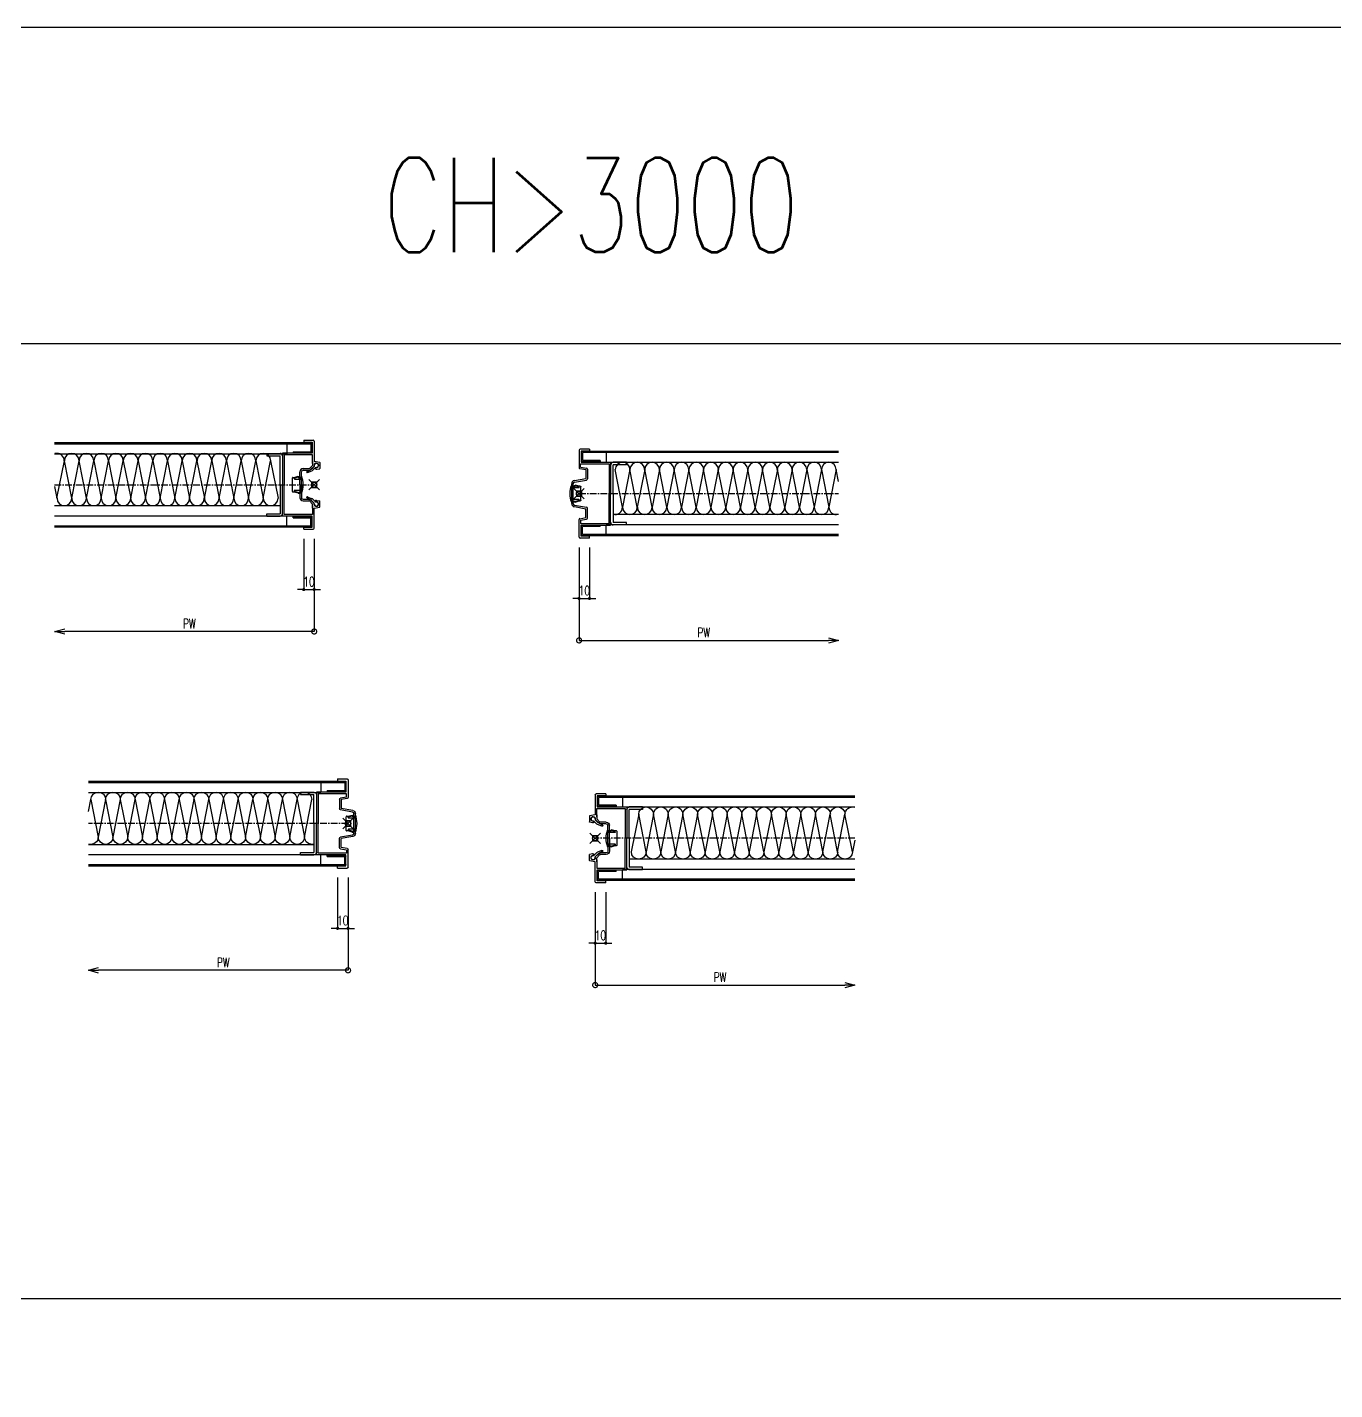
# Model space of a CAD drawing. Extents: x -275225 to 47266, y -41063 to 95295.
# Drawn here: x -224871 to -223624, y -26800 to -25500 of the extents above; entities that cross this region are included whole.
import ezdxf

# ---------------------------------------------------------------- set-up
doc = ezdxf.new("R2010")
doc.units = 0
doc.header["$LTSCALE"] = 0.2
doc.header["$PDMODE"] = 99
doc.header["$PDSIZE"] = 5
doc.linetypes.add('CENTER', pattern=[50.8, 31.75, -6.35, 6.35, -6.35])
for name, color, linetype in [('_P18_製品', 4, 'Continuous'), ('_P18_製品寸法', 9, 'Continuous'), ('_図面枠', 7, 'Continuous'), ('_基準', 1, 'CENTER'), ('_製品寸法', 9, 'Continuous'), ('樹脂', 6, 'Continuous')]:
    doc.layers.add(name, color=color, linetype=linetype)
doc.layers.add('_ポイント', color=1, linetype='Continuous', plot=False)
doc.styles.add('OKAMURA', font='SIMPLEX.shx', dxfattribs={"width": 0.7, "bigfont": 'BIGFONT.shx'})
doc.dimstyles.new('OKAMURA-003', dxfattribs={"dimscale": 3, "dimtxt": 3, "dimasz": 1, "dimexe": 0, "dimexo": 3, "dimgap": 1, "dimtad": 1, "dimdec": 3, "dimdsep": 46, "dimtxsty": 'OKAMURA', "dimblk1": 'DOT', "dimblk2": 'DOT', "dimsah": 1, "dimcen": 0, "dimclrd": 9, "dimclre": 9, "dimclrt": 3, "dimadec": 0, "dimazin": 0, "dimtfac": 1, "dimtdec": 3, "dimtix": 1, "dimtmove": 2, "dimatfit": 3, "dimldrblk": 'NONE', "dimfxl": 0, "dimtolj": 1, "dimarcsym": 0})

# ---------------------------------------------------------------- blocks, each defined once
blk = doc.blocks.new('_DotSmall')
at = {"color": 0, "linetype": 'ByBlock', "const_width": 0.5}
blk.add_lwpolyline([(-0.0625, 0, 1), (0.0625, 0, 1)], format="xyb", close=True, dxfattribs=at)
blk = doc.blocks.new('_Open30')
at = {"color": 0, "linetype": 'ByBlock', "lineweight": -2}
for p, q in [((-1, 0.27), (0, 0)), ((0, 0), (-1, -0.27)), ((0, 0), (-1, 0))]:
    blk.add_line(p, q, dxfattribs=at)
blk = doc.blocks.new('*D2077')
at = {"layer": '_製品寸法', "color": 9, "lineweight": -2, "transparency": 16777216}
for p, q in [((0, -51.5), (0, -140)), ((0, -140), (-237.9, -140))]:
    blk.add_line(p, q, dxfattribs=at)
at = {"layer": 'Defpoints', "color": 0, "transparency": 16777216}
for p in [(-247.5, -42.5), (0, -42.5), (-247.5, -140)]:
    blk.add_point(p, dxfattribs=at)
at = {"layer": '_製品寸法', "color": 9, "lineweight": -2, "transparency": 16777216, "xscale": 9.600000000000001, "yscale": 9.600000000000001, "zscale": 9.600000000000001, "rotation": 180}
blk.add_blockref('_Open30', (-247.5, -140), dxfattribs=at)
at = {"layer": '_製品寸法', "color": 9, "lineweight": -2, "transparency": 16777216, "xscale": 9.600000000000001, "yscale": 9.600000000000001, "zscale": 9.600000000000001}
blk.add_blockref('_DotSmall', (0, -140), dxfattribs=at)
at = {"layer": '_製品寸法', "color": 3, "transparency": 16777216, "insert": (-119, -132.5), "char_height": 9, "attachment_point": 5, "style": 'OKAMURA'}
blk.add_mtext('\\A1;PW', dxfattribs=at)
blk = doc.blocks.new('_None')
blk = doc.blocks.new('樹脂')
at = {"layer": '_P18_製品', "color": 0, "linetype": 'ByBlock'}
for p, q in [((-8.7, -6.5), (-8.7, 6.5)), ((-8.2, 7), (-7, 7)), ((-7, 7), (-3.2, 8.1)), ((-7, 6.3), (-3.2, 7.4)), ((-7, 6.3), (-7, 7)), ((-7, 5.9), (-7, 6.3)), ((-6.5, 5.4), (0, 5.4)), ((-3.2, 8.1), (-3.2, 7.6)), ((-3.2, 7.6), (-2.4, 7.6)), ((-3.2, 7.6), (-3.2, 6.9)), ((-3.2, 6.9), (-2.4, 6.9)), ((-2.4, 7.6), (-2.4, 7.1)), ((-2.4, 7.1), (-0.5, 7.1)), ((-2.4, 6.4), (-2.4, 7.1)), ((-2.4, 6.4), (-0.5, 6.4)), ((-0.5, 7.1), (-0.5, 5.4)), ((0, -8.3), (0, 8.3)), ((-7, -7), (-8.2, -7)), ((-7, -5.9), (-7, -6.3)), ((-7, -6.3), (-7, -7)), ((-3.2, -7.4), (-7, -6.3)), ((-3.2, -8.1), (-7, -7)), ((0, -5.4), (-6.5, -5.4)), ((-3.2, -7.4), (-1.6, -7.4)), ((-3.2, -8.1), (-1.6, -8.1)), ((-1.6, -7.6), (-1.6, -6.9)), ((-1.6, -6.9), (-0.8, -6.9)), ((-1.6, -7.6), (-0.8, -7.6)), ((-1.6, -8.1), (-1.6, -7.6)), ((-0.8, -7.1), (-0.8, -6.4)), ((-0.8, -6.4), (-0.5, -6.4)), ((-0.8, -7.1), (-0.5, -7.1)), ((-0.8, -7.6), (-0.8, -7.1)), ((-0.5, -7.1), (-0.5, -5.4))]:
    blk.add_line(p, q, dxfattribs=at)
for centre, radius, start, end in [((-8.2, 6.5), 0.5, 90, 180), ((-6.5, 5.9), 0.5, 180, 270), ((-21, 0), 22.6, 338.3053, 21.6947), ((-8.2, -6.5), 0.5, 180, 270), ((-6.5, -5.9), 0.5, 90, 180)]:
    blk.add_arc(centre, radius, start, end, dxfattribs=at)
blk = doc.blocks.new('SS_BASE_NE_806_TRUOC_HALF_RIGHT')
at = {"layer": '_P18_製品'}
for p, q in [((-247.5, 40.3), (-3.2, 40.3)), ((-247.5, 39.1), (-3.2, 39.1)), ((-26, 39.1), (-26, 29.6)), ((-10, 42.5), (-1, 42.5)), ((-10, 42.5), (-10, 40.5)), ((-10, 40.5), (-2, 40.5)), ((-3.2, 39.1), (-3.2, 31.5)), ((-2, 40.5), (-2, 30)), ((0, 41.5), (0, 22.4)), ((-247.5, 29.6), (-26, 29.6)), ((-45.2, 29.9), (-45.2, 27.6)), ((-45.2, 29.9), (-32.5, 29.9)), ((-45.2, 27.6), (-32.5, 27.6)), ((-32.5, 0), (-32.5, 27.6)), ((-30.1, 30), (-30.1, 0)), ((-30.1, 30), (-30.1, 0)), ((-2, 30), (-30.1, 30)), ((-28.6, 28.4), (-28.6, 0)), ((-1.5, 28.4), (-28.6, 28.4)), ((-20, 31.5), (-3.2, 31.5)), ((-20, 31.5), (-20, 30.3)), ((-20, 30.3), (-3.2, 30.3)), ((-1.5, 20.4), (-1.5, 28.4)), ((-10.6, 15.4), (-5.2, 15.4)), ((-10.6, 13.9), (-5.2, 13.9)), ((-6.8, 12.6), (-3, 14.7)), ((-6.3, 11.6), (-2.2, 13.3)), ((-1.5, 18.5), (-4.2, 15.8)), ((0, 17.8), (-3.1, 14.8)), ((-0.1, 17.7), (-2.3, 15.3)), ((-1.5, 22.4), (-1.5, 18.5)), ((1.3, 16.3), (-1.3, 13.9)), ((0, 22.4), (5.3, 21.4)), ((0, 19), (0, 17.8)), ((1.8, 20.5), (2.8, 20.4)), ((1.8, 16.4), (2.5, 16.4)), ((1.8, 14.9), (2.5, 14.9)), ((2.5, 14.9), (5.3, 15.3)), ((4, 18.9), (4, 17.9)), ((5.5, 21.1), (5.5, 15.6)), ((-32.5, 0), (-32.5, -27.6)), ((-30.1, -30), (-30.1, 0)), ((-30.1, -30), (-30.1, 0)), ((-28.6, -28.4), (-28.6, 0)), ((-13.6, 0), (-13.6, 12.4)), ((-13.6, 0), (-13.6, -12.4)), ((-12.1, 0), (-12.1, 12.4)), ((-12.1, 0), (-12.1, -12.4)), ((-6.8, -12.6), (-3, -14.7)), ((-6.3, -11.6), (-2.2, -13.3)), ((-247.5, -19.9), (-32.5, -19.9)), ((-10.6, -13.9), (-5.2, -13.9)), ((-10.6, -15.4), (-5.2, -15.4)), ((-1.5, -18.5), (-4.2, -15.8)), ((0, -17.8), (-3.1, -14.8)), ((-2.3, -15.3), (-0.1, -17.7)), ((-1.5, -22.4), (-1.5, -18.5)), ((-1.5, -20.4), (-1.5, -28.4)), ((1.3, -16.3), (-1.3, -13.9)), ((0, -19), (0, -17.8)), ((0, -22.4), (5.3, -21.4)), ((0, -41.5), (0, -22.4)), ((1.8, -14.9), (2.5, -14.9)), ((1.8, -16.4), (2.5, -16.4)), ((1.8, -20.5), (2.8, -20.4)), ((2.6, -14.9), (5.3, -15.3)), ((4, -18.9), (4, -17.9)), ((5.5, -21.1), (5.5, -15.6)), ((-247.5, -29.6), (-26, -29.6)), ((-45.2, -27.6), (-32.5, -27.6)), ((-45.2, -29.9), (-45.2, -27.6)), ((-45.2, -29.9), (-32.5, -29.9)), ((-2, -30), (-30.1, -30)), ((-1.5, -28.4), (-28.6, -28.4)), ((-26, -39.1), (-26, -29.6)), ((-20, -30.3), (-3.2, -30.3)), ((-20, -31.5), (-20, -30.3)), ((-20, -31.5), (-3.2, -31.5)), ((-3.2, -39.1), (-3.2, -31.5)), ((-2, -40.5), (-2, -30)), ((-247.5, -39.1), (-3.2, -39.1)), ((-247.5, -40.3), (-3.2, -40.3)), ((-10, -40.5), (-2, -40.5)), ((-10, -42.5), (-10, -40.5)), ((-10, -42.5), (-1, -42.5))]:
    blk.add_line(p, q, dxfattribs=at)
at = {"layer": '_P18_製品', "color": 6}
for p, q in [((-245.3, -12.9), (-238.2, 22.9)), ((-231.2, -12.9), (-238.2, 22.9)), ((-231.2, -12.9), (-224.2, 22.9)), ((-217.2, -12.9), (-224.2, 22.9)), ((-217.2, -12.9), (-210.1, 22.9)), ((-210.1, 22.9), (-203.1, -12.9)), ((-203.1, -12.9), (-196.1, 22.9)), ((-196.1, 22.9), (-189.1, -12.9)), ((-189.1, -12.9), (-182, 22.9)), ((-182, 22.9), (-175, -12.9)), ((-175, -12.9), (-168, 22.9)), ((-168, 22.9), (-160.9, -12.9)), ((-160.9, -12.9), (-153.9, 22.9)), ((-153.9, 22.9), (-146.9, -12.9)), ((-146.9, -12.9), (-139.9, 22.9)), ((-139.9, 22.9), (-132.8, -12.9)), ((-132.8, -12.9), (-125.8, 22.9)), ((-125.8, 22.9), (-118.8, -12.9)), ((-118.8, -12.9), (-111.8, 22.9)), ((-111.8, 22.9), (-104.7, -12.9)), ((-104.7, -12.9), (-97.7, 22.9)), ((-97.7, 22.9), (-90.7, -12.9)), ((-90.7, -12.9), (-83.6, 22.9)), ((-83.6, 22.9), (-76.6, -12.9)), ((-76.6, -12.9), (-69.6, 22.9)), ((-69.6, 22.9), (-62.6, -12.9)), ((-62.6, -12.9), (-55.5, 22.9)), ((-55.5, 22.9), (-48.5, -12.9)), ((-48.5, -12.9), (-41.5, 22.9)), ((-41.5, 22.9), (-34.4, -12.9)), ((-247.5, -1.6), (-245.3, -12.9))]:
    blk.add_line(p, q, dxfattribs=at)
at = {"layer": '_P18_製品'}
for centre, radius, start, end in [((-3.6, 38.7), 1.65, 14.1258, 75.8742), ((-1, 41.5), 1, 0, 90), ((-32.5, 27.6), 2.31, 0, 90), ((-3.6, 31.9), 1.65, 284.1258, 345.8742), ((-10.6, 12.4), 3.01, 90, 180), ((-10.6, 12.4), 1.51, 90, 180), ((-5.2, 16.9), 1.51, 270, 314.9997), ((-5.2, 16.9), 3.01, 270, 314.9998), ((-4.3, 17.2), 2.81, 298.667, 317.6674), ((-3.6, 16.5), 3.51, 293.3328, 312.3329), ((-0.5, 18), 0.502, 316.8068, 8.3704), ((1.5, 19), 1.51, 80.0003, 180), ((2, 18.4), 2.01, 261.6289, 188.3706), ((1.8, 15.6), 0.754, 90, 270), ((1.6, 15.9), 0.502, 81.6307, 133.1925), ((2.5, 17.9), 1.51, 270, 0), ((2.5, 18.9), 1.51, 0, 80.0003), ((5.2, 21.1), 0.301, 0, 79.9998), ((5.2, 15.6), 0.301, 280.0002, 0), ((-6.6, 12.1), 0.603, 115.9993, 296.0006), ((-10.6, -12.4), 3.01, 180, 270), ((-10.6, -12.4), 1.51, 180, 270), ((-6.6, -12.1), 0.603, 64.0009, 244.0022), ((-5.2, -16.9), 3.01, 45.0002, 90), ((-5.2, -16.9), 1.51, 45.0003, 90), ((-4.3, -17.2), 2.81, 42.3328, 61.333), ((-3.6, -16.5), 3.51, 47.6672, 66.6672), ((-0.5, -18), 0.502, 351.6294, 43.1911), ((2, -18.4), 2.01, 171.6294, 98.371), ((1.5, -19), 1.51, 180, 279.9997), ((1.8, -15.6), 0.754, 90, 270), ((1.6, -15.9), 0.502, 226.8075, 278.3693), ((2.5, -17.9), 1.51, 0, 90), ((2.5, -18.9), 1.51, 279.9997, 0), ((5.2, -15.6), 0.301, 0, 79.9998), ((5.2, -21.1), 0.301, 280.0003, 0), ((-32.5, -27.6), 2.31, 270, 0), ((-3.6, -31.9), 1.65, 14.1258, 75.8742), ((-3.6, -38.7), 1.65, 284.1258, 345.8742), ((-1, -41.5), 1, 270, 0)]:
    blk.add_arc(centre, radius, start, end, dxfattribs=at)
at = {"layer": '_P18_製品', "color": 6}
for centre, start, end in [((-245.3, 22.9), 0, 105.5582), ((-231.2, 22.9), 0, 180), ((-217.2, 22.9), 0, 180), ((-203.1, 22.9), 0, 180), ((-189.1, 22.9), 0, 180), ((-175, 22.9), 0, 180), ((-160.9, 22.9), 0, 180), ((-146.9, 22.9), 0, 180), ((-132.8, 22.9), 0, 180), ((-118.8, 22.9), 0, 180), ((-104.7, 22.9), 0, 180), ((-90.7, 22.9), 0, 180), ((-76.6, 22.9), 0, 180), ((-62.6, 22.9), 0, 180), ((-48.5, 22.9), 0, 180), ((-238.2, -12.9), 180, 0), ((-224.2, -12.9), 180, 0), ((-210.1, -12.9), 180, 0), ((-196.1, -12.9), 180, 0), ((-182, -12.9), 180, 0), ((-168, -12.9), 180, 0), ((-153.9, -12.9), 180, 0), ((-139.9, -12.9), 180, 0), ((-125.8, -12.9), 180, 0), ((-111.8, -12.9), 180, 0), ((-97.7, -12.9), 180, 0), ((-83.6, -12.9), 180, 0), ((-69.6, -12.9), 180, 0), ((-55.5, -12.9), 180, 0), ((-41.5, -12.9), 180, 0)]:
    blk.add_arc(centre, 7.03, start, end, dxfattribs=at)
at = {"layer": '_ポイント'}
blk.add_point((0, 0), dxfattribs=at)
at = {"layer": '_基準'}
blk.add_line((-247.5, 0), (0, 0), dxfattribs=at)
at = {"layer": '樹脂'}
blk.add_blockref('樹脂', (-12.1, 0), dxfattribs=at)
blk = doc.blocks.new('_DOT')
at = {"color": 0, "linetype": 'ByBlock'}
blk.add_line((-0.5, 0), (-1, 0), dxfattribs=at)
at = {"color": 0, "linetype": 'ByBlock', "const_width": 0.5}
blk.add_lwpolyline([(-0.25, 0, 1), (0.25, 0, 1)], format="xyb", close=True, dxfattribs=at)
blk = doc.blocks.new('*D2078')
at = {"layer": '_製品寸法', "color": 9, "lineweight": -2, "transparency": 16777216}
for p, q in [((-10, -51.5), (-10, -100)), ((0, -51.5), (0, -100)), ((-13, -100), (-16, -100)), ((-10, -100), (0, -100)), ((3, -100), (6, -100))]:
    blk.add_line(p, q, dxfattribs=at)
at = {"layer": 'Defpoints', "color": 0, "transparency": 16777216}
for p in [(-10, -42.5), (0, -42.5), (0, -100)]:
    blk.add_point(p, dxfattribs=at)
at = {"layer": '_製品寸法', "color": 9, "lineweight": -2, "transparency": 16777216, "xscale": 3, "yscale": 3, "zscale": 3}
blk.add_blockref('_DOT', (-10, -100), dxfattribs=at)
at = {"layer": '_製品寸法', "color": 9, "lineweight": -2, "transparency": 16777216, "xscale": 3, "yscale": 3, "zscale": 3, "rotation": 180}
blk.add_blockref('_DOT', (0, -100), dxfattribs=at)
at = {"layer": '_製品寸法', "color": 3, "transparency": 16777216, "insert": (-5, -92.5), "char_height": 9, "attachment_point": 5, "style": 'OKAMURA'}
blk.add_mtext('\\A1;10', dxfattribs=at)
blk = doc.blocks.new('*D2082')
at = {"layer": '_製品寸法', "color": 9, "lineweight": -2, "transparency": 16777216}
for p, q in [((-247.5, -51.5), (-247.5, -140)), ((-247.5, -140), (-9.6, -140))]:
    blk.add_line(p, q, dxfattribs=at)
at = {"layer": 'Defpoints', "color": 0, "transparency": 16777216}
for p in [(-247.5, -42.5), (0, -42.5), (0, -140)]:
    blk.add_point(p, dxfattribs=at)
at = {"layer": '_製品寸法', "color": 9, "lineweight": -2, "transparency": 16777216, "xscale": 9.600000000000001, "yscale": 9.600000000000001, "zscale": 9.600000000000001, "rotation": 180}
blk.add_blockref('_DotSmall', (-247.5, -140), dxfattribs=at)
at = {"layer": '_製品寸法', "color": 9, "lineweight": -2, "transparency": 16777216, "xscale": 9.600000000000001, "yscale": 9.600000000000001, "zscale": 9.600000000000001}
blk.add_blockref('_Open30', (0, -140), dxfattribs=at)
at = {"layer": '_製品寸法', "color": 3, "transparency": 16777216, "insert": (-128.5, -132.5), "char_height": 9, "attachment_point": 5, "style": 'OKAMURA'}
blk.add_mtext('\\A1;PW', dxfattribs=at)
blk = doc.blocks.new('SS_BASE_NE_806_TRUOC_HALF_LEFT')
at = {"layer": '_P18_製品'}
for p, q in [((0, 41.5), (0, 24.8)), ((10, 42.5), (1, 42.5)), ((10, 40.5), (2, 40.5)), ((2, 40.5), (2, 30)), ((247.5, 40.3), (3.2, 40.3)), ((247.5, 39.1), (3.2, 39.1)), ((3.2, 39.1), (3.2, 31.5)), ((10, 42.5), (10, 40.5)), ((26, 39.1), (26, 29.6)), ((1.5, 28.4), (28.6, 28.4)), ((1.5, 25.3), (1.5, 28.4)), ((2, 30), (30.1, 30)), ((20, 31.5), (3.2, 31.5)), ((20, 30.3), (3.2, 30.3)), ((20, 31.5), (20, 30.3)), ((247.5, 29.6), (26, 29.6)), ((28.6, 28.4), (28.6, 0)), ((30.1, 30), (30.1, 0)), ((30.1, 30), (30.1, 0)), ((45.2, 29.9), (32.5, 29.9)), ((32.5, 0), (32.5, 27.6)), ((45.2, 27.6), (32.5, 27.6)), ((45.2, 29.9), (45.2, 27.6)), ((-4.5, 12.4), (6.5, 14.4)), ((0.8, 23.9), (6.5, 22.9)), ((1.5, 25.3), (7.2, 24.3)), ((6.5, 22.9), (6.5, 14.4)), ((8, 23.3), (8, 14)), ((-7, 0.3), (-7, 9.5)), ((-7, 0.3), (-6.7, 0)), ((-6.7, 0), (-7, -0.3)), ((-5.5, -9.5), (-5.5, 9.5)), ((-4.3, 11), (7.2, 13)), ((28.6, -28.4), (28.6, 0)), ((30.1, -30), (30.1, 0)), ((30.1, -30), (30.1, 0)), ((32.5, 0), (32.5, -27.6)), ((-7, -9.5), (-7, -0.3)), ((-4.5, -12.4), (6.5, -14.4)), ((-4.3, -11), (7.2, -13)), ((0, -41.5), (0, -24.8)), ((0.8, -23.9), (6.5, -22.9)), ((1.5, -25.3), (7.2, -24.3)), ((1.5, -25.3), (1.5, -28.4)), ((6.5, -22.9), (6.5, -14.4)), ((8, -23.3), (8, -14)), ((247.5, -19.9), (32.5, -19.9)), ((1.5, -28.4), (28.6, -28.4)), ((2, -30), (30.1, -30)), ((2, -40.5), (2, -30)), ((20, -30.3), (3.2, -30.3)), ((3.2, -39.1), (3.2, -31.5)), ((20, -31.5), (3.2, -31.5)), ((20, -31.5), (20, -30.3)), ((247.5, -29.6), (26, -29.6)), ((26, -39.1), (26, -29.6)), ((45.2, -27.6), (32.5, -27.6)), ((45.2, -29.9), (32.5, -29.9)), ((45.2, -29.9), (45.2, -27.6)), ((10, -42.5), (1, -42.5)), ((10, -40.5), (2, -40.5)), ((247.5, -39.1), (3.2, -39.1)), ((247.5, -40.3), (3.2, -40.3)), ((10, -42.5), (10, -40.5))]:
    blk.add_line(p, q, dxfattribs=at)
at = {"layer": '_P18_製品', "color": 6}
for p, q in [((41.5, -12.9), (34.4, 22.9)), ((48.5, 22.9), (41.5, -12.9)), ((55.5, -12.9), (48.5, 22.9)), ((62.6, 22.9), (55.5, -12.9)), ((69.6, -12.9), (62.6, 22.9)), ((76.6, 22.9), (69.6, -12.9)), ((83.6, -12.9), (76.6, 22.9)), ((90.7, 22.9), (83.6, -12.9)), ((97.7, -12.9), (90.7, 22.9)), ((104.7, 22.9), (97.7, -12.9)), ((111.8, -12.9), (104.7, 22.9)), ((118.8, 22.9), (111.8, -12.9)), ((125.8, -12.9), (118.8, 22.9)), ((132.8, 22.9), (125.8, -12.9)), ((139.9, -12.9), (132.8, 22.9)), ((146.9, 22.9), (139.9, -12.9)), ((153.9, -12.9), (146.9, 22.9)), ((160.9, 22.9), (153.9, -12.9)), ((168, -12.9), (160.9, 22.9)), ((175, 22.9), (168, -12.9)), ((182, -12.9), (175, 22.9)), ((189.1, 22.9), (182, -12.9)), ((196.1, -12.9), (189.1, 22.9)), ((203.1, 22.9), (196.1, -12.9)), ((210.1, -12.9), (203.1, 22.9)), ((217.2, 22.9), (210.1, -12.9)), ((217.2, 22.9), (224.2, -12.9)), ((231.2, 22.9), (224.2, -12.9)), ((231.2, 22.9), (238.2, -12.9)), ((245.3, 22.9), (238.2, -12.9)), ((247.5, 11.5), (245.3, 22.9))]:
    blk.add_line(p, q, dxfattribs=at)
at = {"layer": '_P18_製品'}
for centre, radius, start, end in [((1, 41.5), 1, 90, 180), ((3.6, 38.7), 1.65, 104.1258, 165.8742), ((3.6, 31.9), 1.65, 194.1258, 255.8742), ((32.5, 27.6), 2.31, 90, 180), ((1, 24.8), 1, 180, 260), ((7, 23.3), 1, 0, 80), ((7, 14), 1, 280, 0), ((-4, 9.5), 3, 100, 180), ((-4, 9.5), 1.5, 100, 180), ((-4, -9.5), 3, 180, 260), ((-4, -9.5), 1.5, 180, 260), ((7, -14), 1, 0, 80), ((1, -24.8), 1, 100, 180), ((7, -23.3), 1, 280, 0), ((3.6, -31.9), 1.65, 104.1258, 165.8742), ((32.5, -27.6), 2.31, 180, 270), ((1, -41.5), 1, 180, 270), ((3.6, -38.7), 1.65, 194.1258, 255.8742)]:
    blk.add_arc(centre, radius, start, end, dxfattribs=at)
at = {"layer": '_P18_製品', "color": 6}
for centre, start, end in [((41.5, 22.9), 0, 180), ((55.5, 22.9), 0, 180), ((69.6, 22.9), 0, 180), ((83.6, 22.9), 0, 180), ((97.7, 22.9), 0, 180), ((111.8, 22.9), 0, 180), ((125.8, 22.9), 0, 180), ((139.9, 22.9), 0, 180), ((153.9, 22.9), 0, 180), ((168, 22.9), 0, 180), ((182, 22.9), 0, 180), ((196.1, 22.9), 0, 180), ((210.1, 22.9), 0, 180), ((224.2, 22.9), 0, 180), ((238.2, 22.9), 0, 180), ((34.4, -12.9), 253.5539, 0), ((48.5, -12.9), 180, 0), ((62.6, -12.9), 180, 0), ((76.6, -12.9), 180, 0), ((90.7, -12.9), 180, 0), ((104.7, -12.9), 180, 0), ((118.8, -12.9), 180, 0), ((132.8, -12.9), 180, 0), ((146.9, -12.9), 180, 0), ((160.9, -12.9), 180, 0), ((175, -12.9), 180, 0), ((189.1, -12.9), 180, 0), ((203.1, -12.9), 180, 0), ((217.2, -12.9), 180, 0), ((231.2, -12.9), 180, 0), ((245.3, -12.9), 180, 285.5711)]:
    blk.add_arc(centre, 7.03, start, end, dxfattribs=at)
at = {"layer": '_ポイント'}
blk.add_point((0, 0), dxfattribs=at)
at = {"layer": '_基準'}
blk.add_line((0, 0), (247.5, 0), dxfattribs=at)
at = {"layer": '樹脂', "xscale": -1}
blk.add_blockref('樹脂', (-7, 0), dxfattribs=at)
blk = doc.blocks.new('*D2083')
at = {"layer": '_製品寸法', "color": 9, "lineweight": -2, "transparency": 16777216}
for p, q in [((-247.5, -51.5), (-247.5, -100)), ((-237.5, -51.5), (-237.5, -100)), ((-250.5, -100), (-253.5, -100)), ((-247.5, -100), (-237.5, -100)), ((-234.5, -100), (-231.5, -100))]:
    blk.add_line(p, q, dxfattribs=at)
at = {"layer": 'Defpoints', "color": 0, "transparency": 16777216}
for p in [(-247.5, -42.5), (-237.5, -42.5), (-237.5, -100)]:
    blk.add_point(p, dxfattribs=at)
at = {"layer": '_製品寸法', "color": 9, "lineweight": -2, "transparency": 16777216, "xscale": 3, "yscale": 3, "zscale": 3}
blk.add_blockref('_DOT', (-247.5, -100), dxfattribs=at)
at = {"layer": '_製品寸法', "color": 9, "lineweight": -2, "transparency": 16777216, "xscale": 3, "yscale": 3, "zscale": 3, "rotation": 180}
blk.add_blockref('_DOT', (-237.5, -100), dxfattribs=at)
at = {"layer": '_製品寸法', "color": 3, "transparency": 16777216, "insert": (-242.5, -92.5), "char_height": 9, "attachment_point": 5, "style": 'OKAMURA'}
blk.add_mtext('\\A1;10', dxfattribs=at)
blk = doc.blocks.new('*D2087')
at = {"layer": '_製品寸法', "color": 9, "lineweight": -2, "transparency": 16777216}
for p, q in [((247.5, -51.5), (247.5, -140)), ((247.5, -140), (9.6, -140))]:
    blk.add_line(p, q, dxfattribs=at)
at = {"layer": 'Defpoints', "color": 0, "transparency": 16777216}
for p in [(0, -42.5), (247.5, -42.5), (0, -140)]:
    blk.add_point(p, dxfattribs=at)
at = {"layer": '_製品寸法', "color": 9, "lineweight": -2, "transparency": 16777216, "xscale": 9.600000000000001, "yscale": 9.600000000000001, "zscale": 9.600000000000001, "rotation": 180}
blk.add_blockref('_Open30', (0, -140), dxfattribs=at)
at = {"layer": '_製品寸法', "color": 9, "lineweight": -2, "transparency": 16777216, "xscale": 9.600000000000001, "yscale": 9.600000000000001, "zscale": 9.600000000000001}
blk.add_blockref('_DotSmall', (247.5, -140), dxfattribs=at)
at = {"layer": '_製品寸法', "color": 3, "transparency": 16777216, "insert": (128.5, -132.5), "char_height": 9, "attachment_point": 5, "style": 'OKAMURA'}
blk.add_mtext('\\A1;PW', dxfattribs=at)
blk = doc.blocks.new('*D2088')
at = {"layer": '_製品寸法', "color": 9, "lineweight": -2, "transparency": 16777216}
for p, q in [((237.5, -51.5), (237.5, -100)), ((247.5, -51.5), (247.5, -100)), ((234.5, -100), (231.5, -100)), ((237.5, -100), (247.5, -100)), ((250.5, -100), (253.5, -100))]:
    blk.add_line(p, q, dxfattribs=at)
at = {"layer": 'Defpoints', "color": 0, "transparency": 16777216}
for p in [(237.5, -42.5), (247.5, -42.5), (247.5, -100)]:
    blk.add_point(p, dxfattribs=at)
at = {"layer": '_製品寸法', "color": 9, "lineweight": -2, "transparency": 16777216, "xscale": 3, "yscale": 3, "zscale": 3}
blk.add_blockref('_DOT', (237.5, -100), dxfattribs=at)
at = {"layer": '_製品寸法', "color": 9, "lineweight": -2, "transparency": 16777216, "xscale": 3, "yscale": 3, "zscale": 3, "rotation": 180}
blk.add_blockref('_DOT', (247.5, -100), dxfattribs=at)
at = {"layer": '_製品寸法', "color": 3, "transparency": 16777216, "insert": (242.5, -92.5), "char_height": 9, "attachment_point": 5, "style": 'OKAMURA'}
blk.add_mtext('\\A1;10', dxfattribs=at)
blk = doc.blocks.new('*D2092')
at = {"layer": '_製品寸法', "color": 9, "lineweight": -2, "transparency": 16777216}
for p, q in [((0, -51.5), (0, -140)), ((0, -140), (237.9, -140))]:
    blk.add_line(p, q, dxfattribs=at)
at = {"layer": 'Defpoints', "color": 0, "transparency": 16777216}
for p in [(0, -42.5), (247.5, -42.5), (247.5, -140)]:
    blk.add_point(p, dxfattribs=at)
at = {"layer": '_製品寸法', "color": 9, "lineweight": -2, "transparency": 16777216, "xscale": 9.600000000000001, "yscale": 9.600000000000001, "zscale": 9.600000000000001, "rotation": 180}
blk.add_blockref('_DotSmall', (0, -140), dxfattribs=at)
at = {"layer": '_製品寸法', "color": 9, "lineweight": -2, "transparency": 16777216, "xscale": 9.600000000000001, "yscale": 9.600000000000001, "zscale": 9.600000000000001}
blk.add_blockref('_Open30', (247.5, -140), dxfattribs=at)
at = {"layer": '_製品寸法', "color": 3, "transparency": 16777216, "insert": (119, -132.5), "char_height": 9, "attachment_point": 5, "style": 'OKAMURA'}
blk.add_mtext('\\A1;PW', dxfattribs=at)
blk = doc.blocks.new('*D2093')
at = {"layer": '_製品寸法', "color": 9, "lineweight": -2, "transparency": 16777216}
for p, q in [((0, -51.5), (0, -100)), ((10, -51.5), (10, -100)), ((-3, -100), (-6, -100)), ((0, -100), (10, -100)), ((13, -100), (16, -100))]:
    blk.add_line(p, q, dxfattribs=at)
at = {"layer": 'Defpoints', "color": 0, "transparency": 16777216}
for p in [(0, -42.5), (10, -42.5), (10, -100)]:
    blk.add_point(p, dxfattribs=at)
at = {"layer": '_製品寸法', "color": 9, "lineweight": -2, "transparency": 16777216, "xscale": 3, "yscale": 3, "zscale": 3}
blk.add_blockref('_DOT', (0, -100), dxfattribs=at)
at = {"layer": '_製品寸法', "color": 9, "lineweight": -2, "transparency": 16777216, "xscale": 3, "yscale": 3, "zscale": 3, "rotation": 180}
blk.add_blockref('_DOT', (10, -100), dxfattribs=at)
at = {"layer": '_製品寸法', "color": 3, "transparency": 16777216, "insert": (5, -92.5), "char_height": 9, "attachment_point": 5, "style": 'OKAMURA'}
blk.add_mtext('\\A1;10', dxfattribs=at)
blk = doc.blocks.new('*U2076')
blk.add_blockref('SS_BASE_NE_806_TRUOC_HALF_RIGHT', (0, 0))
at = {"layer": '_製品寸法'}
dim = blk.add_linear_dim(base=(-247.5, -140), p1=(0, -42.5), p2=(-247.5, -42.5), angle=180, text='PW', dimstyle='OKAMURA-003', override={"dimasz": 3.2, "dimblk1": 'DotSmall', "dimblk2": 'Open30', "dimse2": 1}, dxfattribs=at)
dim.commit()
dim.dimension.update_dxf_attribs({"geometry": '*D2077', "text_midpoint": (-118.95, -132.5)})
dim = blk.add_linear_dim(base=(0, -100), p1=(-10, -42.5), p2=(0, -42.5), dimstyle='OKAMURA-003', dxfattribs=at)
dim.commit()
dim.dimension.update_dxf_attribs({"geometry": '*D2078', "text_midpoint": (-5, -92.5)})
blk = doc.blocks.new('*U2081')
blk.add_blockref('SS_BASE_NE_806_TRUOC_HALF_LEFT', (-247.4995, 0))
at = {"layer": '_製品寸法'}
dim = blk.add_linear_dim(base=(-237.4995, -100), p1=(-247.4995, -42.5), p2=(-237.4995, -42.5), dimstyle='OKAMURA-003', dxfattribs=at)
dim.commit()
dim.dimension.update_dxf_attribs({"geometry": '*D2083', "text_midpoint": (-242.4995, -92.5)})
dim = blk.add_linear_dim(base=(0.0005, -140), p1=(-247.4995, -42.5), p2=(0.0005, -42.5), text='PW', dimstyle='OKAMURA-003', override={"dimasz": 3.2, "dimblk1": 'DotSmall', "dimblk2": 'Open30', "dimse2": 1}, dxfattribs=at)
dim.commit()
dim.dimension.update_dxf_attribs({"geometry": '*D2082', "text_midpoint": (-128.5495, -132.5)})
blk = doc.blocks.new('*U2086')
at = {"xscale": -1}
blk.add_blockref('SS_BASE_NE_806_TRUOC_HALF_LEFT', (247.4995, 0), dxfattribs=at)
at = {"layer": '_製品寸法'}
dim = blk.add_linear_dim(base=(-0.0005, -140), p1=(247.4995, -42.5), p2=(-0.0005, -42.5), angle=180, text='PW', dimstyle='OKAMURA-003', override={"dimasz": 3.2, "dimblk1": 'DotSmall', "dimblk2": 'Open30', "dimse2": 1}, dxfattribs=at)
dim.commit()
dim.dimension.update_dxf_attribs({"geometry": '*D2087', "text_midpoint": (128.5495, -132.5)})
dim = blk.add_linear_dim(base=(247.4995, -100), p1=(237.4995, -42.5), p2=(247.4995, -42.5), dimstyle='OKAMURA-003', dxfattribs=at)
dim.commit()
dim.dimension.update_dxf_attribs({"geometry": '*D2088', "text_midpoint": (242.4995, -92.5)})
blk = doc.blocks.new('*U2091')
at = {"xscale": -1}
blk.add_blockref('SS_BASE_NE_806_TRUOC_HALF_RIGHT', (0, 0), dxfattribs=at)
at = {"layer": '_製品寸法'}
dim = blk.add_linear_dim(base=(10, -100), p1=(0, -42.5), p2=(10, -42.5), dimstyle='OKAMURA-003', dxfattribs=at)
dim.commit()
dim.dimension.update_dxf_attribs({"geometry": '*D2093', "text_midpoint": (5, -92.5)})
dim = blk.add_linear_dim(base=(247.5, -140), p1=(0, -42.5), p2=(247.5, -42.5), text='PW', dimstyle='OKAMURA-003', override={"dimasz": 3.2, "dimblk1": 'DotSmall', "dimblk2": 'Open30', "dimse2": 1}, dxfattribs=at)
dim.commit()
dim.dimension.update_dxf_attribs({"geometry": '*D2092', "text_midpoint": (118.95, -132.5)})

msp = doc.modelspace()

# ---------------------------------------------------------------- linework, layer by layer
at = {"layer": '_P18_製品寸法'}
for points in [[(-230023.4, -25500), (-222076.6, -25500), (-222076.6, -28099.5), (-230023.4, -28099.5)], [(-225941.2, -25801.8), (-222553.3, -25801.8), (-222553.3, -26713), (-225941.2, -26713)]]:
    msp.add_lwpolyline(points, close=True, dxfattribs=at)

# ---------------------------------------------------------------- block references
for name, p in [('*U2076', (-224597.2, -25936.4)), ('*U2081', (-224097.1, -25944.9)), ('*U2086', (-224812.4, -26259.6)), ('*U2091', (-224329.2, -26273.7))]:
    msp.add_blockref(name, p)

# ---------------------------------------------------------------- texts
at = {"layer": '_図面枠', "color": 3, "style": 'OKAMURA', "width": 0.7}
msp.add_text('CH>3000', height=90, dxfattribs=at).set_placement((-224531.5, -25714.7))

doc.saveas('drawing.dxf')
